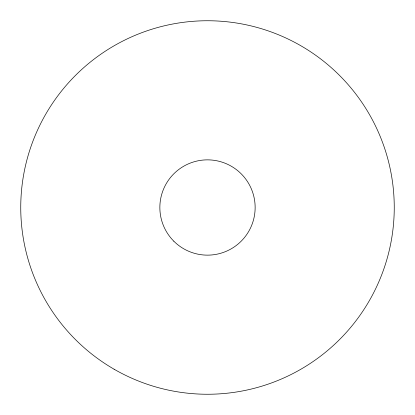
<?xml version="1.0" encoding="UTF-8"?>
<svg xmlns="http://www.w3.org/2000/svg" width="415" height="415" viewBox="0 0 415 415"><rect width="100%" height="100%" fill="white"/><g stroke="black" fill="none" stroke-linecap="round" stroke-linejoin="round"><path stroke-width="0.62" d="M173.812 241.188A47.642 47.642 0 0 0 253.518 219.831A47.642 47.642 0 0 0 195.169 161.482A47.642 47.642 0 0 0 173.812 241.188M114.125 369.231A186.75 186.75 0 0 0 394.25 207.5A186.75 186.75 0 0 0 114.125 45.769A186.75 186.75 0 0 0 114.125 369.231"/></g></svg>
